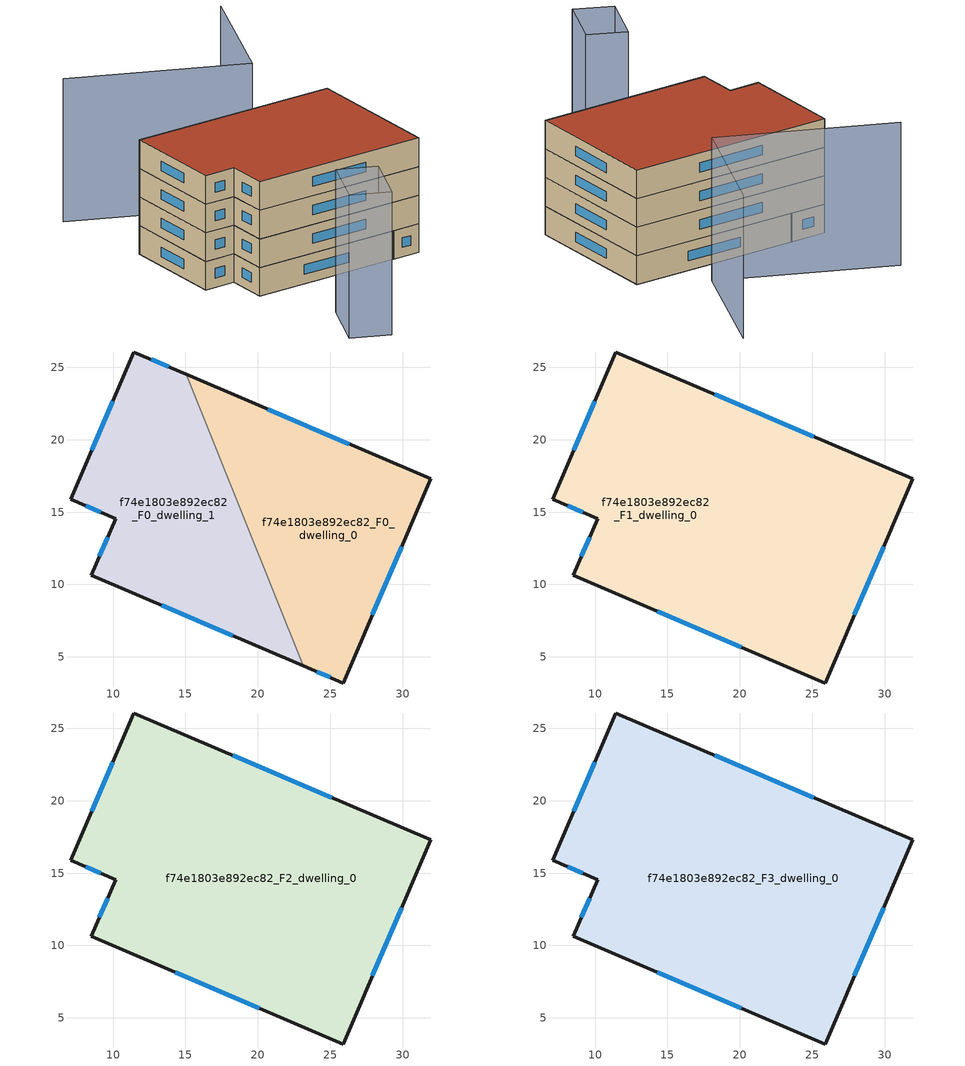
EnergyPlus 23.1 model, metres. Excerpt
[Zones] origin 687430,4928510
f74e1803e892ec82_F0_dwelling_0
 floor ground (EU_floor_Construction): 25.92,3.19 31.94,17.29 15.06,24.51 23.14,4.38 z0
 wall outside (EU_wall_Construction): 15.06,24.51 31.94,17.29 25.92,3.19 23.14,4.38 z0:3
 wall to f74e1803e892ec82_F0_dwelling_1 (EU_wall_Construction): 23.14,4.38 15.06,24.51 z0:3
 window (EU_Window_Construction): 20.69,22.11 26.31,19.7 / 29.93,12.59 27.92,7.89 / 24.99,3.59 24.07,3.98 z1:2
f74e1803e892ec82_F0_dwelling_1
 floor ground (EU_floor_Construction): 23.14,4.38 15.06,24.51 11.44,26.06 7.09,15.87 10.18,14.55 8.5,10.63 z0
 wall outside (EU_wall_Construction): 23.14,4.38 8.5,10.63 10.18,14.55 7.09,15.87 11.44,26.06 15.06,24.51 z0:3
 window (EU_Window_Construction): 12.64,25.55 13.85,25.03 / 18.26,6.46 13.38,8.55 / 9.06,11.94 9.62,13.25 / 9.15,14.99 8.12,15.43 / 8.54,19.27 9.99,22.67 z1:2
f74e1803e892ec82_F1_dwelling_0
 floor to f74e1803e892ec82_F0_dwelling_0 (EU_floor_Construction): 25.92,3.19 31.94,17.29 15.06,24.51 23.14,4.38 z3
 floor to f74e1803e892ec82_F0_dwelling_1 (EU_floor_Construction): 23.14,4.38 15.06,24.51 11.44,26.06 7.09,15.87 10.18,14.55 8.5,10.63 z3
 wall outside (EU_wall_Construction): 11.44,26.06 31.94,17.29 25.92,3.19 8.5,10.63 10.18,14.55 7.09,15.87 11.44,26.06 z3:6
 window (EU_Window_Construction): 18.27,23.14 25.1,20.21 / 29.93,12.59 27.92,7.89 / 20.11,5.67 14.3,8.15 / 9.06,11.94 9.62,13.25 / 9.15,14.99 8.12,15.43 / 8.54,19.27 9.99,22.67 z4:5
f74e1803e892ec82_F2_dwelling_0
 floor to f74e1803e892ec82_F1_dwelling_0 (EU_floor_Construction): 25.92,3.19 31.94,17.29 11.44,26.06 7.09,15.87 10.18,14.55 8.5,10.63 z6
 wall outside (EU_wall_Construction): 11.44,26.06 31.94,17.29 25.92,3.19 8.5,10.63 10.18,14.55 7.09,15.87 11.44,26.06 z6:9
 window (EU_Window_Construction): 18.27,23.14 25.1,20.21 / 29.93,12.59 27.92,7.89 / 20.11,5.67 14.3,8.15 / 9.06,11.94 9.62,13.25 / 9.15,14.99 8.12,15.43 / 8.54,19.27 9.99,22.67 z7:8
f74e1803e892ec82_F3_dwelling_0
 floor to f74e1803e892ec82_F2_dwelling_0 (EU_floor_Construction): 25.92,3.19 31.94,17.29 11.44,26.06 7.09,15.87 10.18,14.55 8.5,10.63 z9
 wall outside (EU_wall_Construction): 11.44,26.06 31.94,17.29 25.92,3.19 8.5,10.63 10.18,14.55 7.09,15.87 11.44,26.06 z9:12
 window (EU_Window_Construction): 18.27,23.14 25.1,20.21 / 29.93,12.59 27.92,7.89 / 20.11,5.67 14.3,8.15 / 9.06,11.94 9.62,13.25 / 9.15,14.99 8.12,15.43 / 8.54,19.27 9.99,22.67 z10:11
 roof outside (EU_roof_Construction): 31.94,17.29 25.92,3.19 8.5,10.63 10.18,14.55 7.09,15.87 11.44,26.06 z12
shading: 37.98,33.03 27.37,23.01 / 27.37,23.01 14.53,36.59 / 11.74,-0.83 6.99,-5.29 / 6.99,-5.29 4.12,-2.23 / 4.12,-2.23 8.87,2.23 / 8.87,2.23 11.74,-0.83 z0:15
[Building]
EU S2 Campaign: North Axis=0; Terrain=City; Solar Distribution=FullExterior
[Site:Location]
Bologna: Latitude=44.5; Longitude=11.25; Time Zone=1; Elevation=37
[SizingPeriod:WeatherFileDays]
AnnualSizingPeriod: Begin Month=1; Begin Day of Month=1; End Month=12; End Day of Month=31; Day of Week for Start Day=Monday; Use Weather File Daylight Saving Period=No; Use Weather File Rain and Snow Indicators=No
[MATERIAL]
EU_InternalMass_Material: Roughness=MediumRough; Thickness=0.1; Conductivity=1; Density=1800; Specific Heat=900; Thermal Absorptance=0.9; Solar Absorptance=0.7; Visible Absorptance=0.7
[MATERIAL:NOMASS] Roughness=MediumRough; Thermal Absorptance=0.9; Solar Absorptance=0.7; Visible Absorptance=0.7
Name | Thermal Resistance
EU_wall_NoMass | 0.937881
EU_roof_NoMass | 0.548572
EU_floor_NoMass | 0.71348
[WINDOWMATERIAL:SIMPLEGLAZINGSYSTEM]
EU_Window_SimpleGlazing: UFactor=4.25633; Solar Heat Gain Coefficient=0.85; Visible Transmittance=0.85
[CONSTRUCTION]
EU_wall_Construction: EU_wall_NoMass
EU_roof_Construction: EU_roof_NoMass
EU_floor_Construction: EU_floor_NoMass
EU_InternalMass_Construction: EU_InternalMass_Material
EU_Window_Construction: EU_Window_SimpleGlazing
[ZONE] Type=1; Multiplier=1; Ceiling Height=autocalculate; Floor Area=autocalculate; Part of Total Floor Area=Yes
Name | Volume
f74e1803e892ec82_F0_dwelling_0 | 491.488
f74e1803e892ec82_F1_dwelling_0; f74e1803e892ec82_F2_dwelling_0; f74e1803e892ec82_F3_dwelling_0 | 982.947
f74e1803e892ec82_F0_dwelling_1 | 491.487
[INTERNALMASS] Construction=EU_InternalMass_Construction
Name | Zone or ZoneList | Surface Area
f74e1803e892ec82_F0_dwelling_0_EU_InternalMass | f74e1803e892ec82_F0_dwelling_0 | 163.83
f74e1803e892ec82_F0_dwelling_1_EU_InternalMass | f74e1803e892ec82_F0_dwelling_1 | 163.829
f74e1803e892ec82_F1_dwelling_0_EU_InternalMass | f74e1803e892ec82_F1_dwelling_0 | 327.649
f74e1803e892ec82_F2_dwelling_0_EU_InternalMass | f74e1803e892ec82_F2_dwelling_0 | 327.649
f74e1803e892ec82_F3_dwelling_0_EU_InternalMass | f74e1803e892ec82_F3_dwelling_0 | 327.649
[OTHEREQUIPMENT] Fuel Type=Electricity; Design Level Calculation Method=Watts/Area; Power per Zone Floor Area=1; Fraction Latent=0; Fraction Radiant=0; Fraction Lost=0; Carbon Dioxide Generation Rate=0; EndUse Subcategory=EU_Step8_InternalGains
Name | Zone or ZoneList or Space or SpaceList | Schedule
EU_Step8_InternalGain_f74e1803e892ec82_F0_dwelling_0_f000 | f74e1803e892ec82_F0_dwelling_0 | EU_Step8_GainSchedule_f74e1803e892ec82_F0_dwelling_0_f000
EU_Step8_InternalGain_f74e1803e892ec82_F0_dwelling_1_f000 | f74e1803e892ec82_F0_dwelling_1 | EU_Step8_GainSchedule_f74e1803e892ec82_F0_dwelling_1_f000
EU_Step8_InternalGain_f74e1803e892ec82_F1_dwelling_0_f000 | f74e1803e892ec82_F1_dwelling_0 | EU_Step8_GainSchedule_f74e1803e892ec82_F1_dwelling_0_f000
EU_Step8_InternalGain_f74e1803e892ec82_F2_dwelling_0_f000 | f74e1803e892ec82_F2_dwelling_0 | EU_Step8_GainSchedule_f74e1803e892ec82_F2_dwelling_0_f000
EU_Step8_InternalGain_f74e1803e892ec82_F3_dwelling_0_f000 | f74e1803e892ec82_F3_dwelling_0 | EU_Step8_GainSchedule_f74e1803e892ec82_F3_dwelling_0_f000
[ZONEVENTILATION:DESIGNFLOWRATE] Schedule=EU_AlwaysOn; Design Flow Rate Calculation Method=AirChanges/Hour; Air Changes per Hour=0.687892; Ventilation Type=Natural; Fan Pressure Rise=0; Fan Total Efficiency=1; Constant Term Coefficient=1; Temperature Term Coefficient=0; Velocity Term Coefficient=0; Velocity Squared Term Coefficient=0; Minimum Indoor Temperature=-100; Maximum Indoor Temperature=100; Delta Temperature=-100; Minimum Outdoor Temperature=-100; Maximum Outdoor Temperature=100; Maximum Wind Speed=40
Name | Zone or ZoneList or Space or SpaceList
EU_ConstantAir_f74e1803e892ec82_F0_dwelling_0 | f74e1803e892ec82_F0_dwelling_0
EU_ConstantAir_f74e1803e892ec82_F0_dwelling_1 | f74e1803e892ec82_F0_dwelling_1
EU_ConstantAir_f74e1803e892ec82_F1_dwelling_0 | f74e1803e892ec82_F1_dwelling_0
EU_ConstantAir_f74e1803e892ec82_F2_dwelling_0 | f74e1803e892ec82_F2_dwelling_0
EU_ConstantAir_f74e1803e892ec82_F3_dwelling_0 | f74e1803e892ec82_F3_dwelling_0
[HVACTEMPLATE:THERMOSTAT] Constant Heating Setpoint=20; Constant Cooling Setpoint=50
EU_HeatOnly_f74e1803e892ec82_F0_dwelling_0; EU_HeatOnly_f74e1803e892ec82_F0_dwelling_1; EU_HeatOnly_f74e1803e892ec82_F1_dwelling_0; EU_HeatOnly_f74e1803e892ec82_F2_dwelling_0; EU_HeatOnly_f74e1803e892ec82_F3_dwelling_0
[HVACTEMPLATE:ZONE:IDEALLOADSAIRSYSTEM] System Availability Schedule=EU_AlwaysOn; Maximum Heating Supply Air Temperature=50; Minimum Cooling Supply Air Temperature=13; Maximum Heating Supply Air Humidity Ratio=0.0156; Minimum Cooling Supply Air Humidity Ratio=0.0077; Heating Limit=NoLimit; Cooling Limit=NoLimit; Heating Availability Schedule=EU_AlwaysOn; Cooling Availability Schedule=EU_CoolingOff; Dehumidification Control Type=ConstantSensibleHeatRatio; Cooling Sensible Heat Ratio=0.7; Dehumidification Setpoint=60; Humidification Control Type=None; Humidification Setpoint=30; Outdoor Air Method=None; Outdoor Air Flow Rate per Person=0.00944; Outdoor Air Flow Rate per Zone Floor Area=0; Outdoor Air Flow Rate per Zone=0; Demand Controlled Ventilation Type=None; Outdoor Air Economizer Type=NoEconomizer; Heat Recovery Type=None; Sensible Heat Recovery Effectiveness=0.7; Latent Heat Recovery Effectiveness=0.65
Name | Template Thermostat
f74e1803e892ec82_F0_dwelling_0 | EU_HeatOnly_f74e1803e892ec82_F0_dwelling_0
f74e1803e892ec82_F0_dwelling_1 | EU_HeatOnly_f74e1803e892ec82_F0_dwelling_1
f74e1803e892ec82_F1_dwelling_0 | EU_HeatOnly_f74e1803e892ec82_F1_dwelling_0
f74e1803e892ec82_F2_dwelling_0 | EU_HeatOnly_f74e1803e892ec82_F2_dwelling_0
f74e1803e892ec82_F3_dwelling_0 | EU_HeatOnly_f74e1803e892ec82_F3_dwelling_0
[SIZING:ZONE] Zone Cooling Design Supply Air Temperature Input Method=SupplyAirTemperature; Zone Cooling Design Supply Air Temperature=13; Zone Heating Design Supply Air Temperature Input Method=SupplyAirTemperature; Zone Heating Design Supply Air Temperature=50; Zone Cooling Design Supply Air Humidity Ratio=0.008; Zone Heating Design Supply Air Humidity Ratio=0.008; Cooling Design Air Flow Method=DesignDay; Cooling Design Air Flow Rate=0; Cooling Minimum Air Flow per Zone Floor Area=0.000762; Cooling Minimum Air Flow=0; Cooling Minimum Air Flow Fraction=0.2; Heating Design Air Flow Method=DesignDay; Heating Design Air Flow Rate=0; Heating Maximum Air Flow per Zone Floor Area=0.002032; Heating Maximum Air Flow=0.141576; Heating Maximum Air Flow Fraction=0.3; Account for Dedicated Outdoor Air System=No; Dedicated Outdoor Air System Control Strategy=NeutralSupplyAir; Dedicated Outdoor Air Low Setpoint Temperature for Design=autosize; Dedicated Outdoor Air High Setpoint Temperature for Design=autosize; Zone Load Sizing Method=Sensible Load Only No Latent Load; Zone Latent Cooling Design Supply Air Humidity Ratio Input Method=HumidityRatioDifference; Zone Cooling Design Supply Air Humidity Ratio Difference=0.005; Zone Latent Heating Design Supply Air Humidity Ratio Input Method=HumidityRatioDifference; Zone Humidification Design Supply Air Humidity Ratio Difference=0.005
f74e1803e892ec82_F0_dwelling_0; f74e1803e892ec82_F0_dwelling_1; f74e1803e892ec82_F1_dwelling_0; f74e1803e892ec82_F2_dwelling_0; f74e1803e892ec82_F3_dwelling_0
[SCHEDULE:CONSTANT]
Name | Hourly Value
EU_AlwaysOn | 1
EU_CoolingOff | 0
[SCHEDULE:FILE] Column Number=1; Rows to Skip at Top=0; Number of Hours of Data=8760; Column Separator=Comma; Interpolate to Timestep=No; Minutes per Item=60; Adjust Schedule for Daylight Savings=Yes
Name | File
EU_Step8_GainSchedule_f74e1803e892ec82_F0_dwelling_0_f000 | ../../schedules/f74e1803e892ec82/f74e1803e892ec82_F0_dwelling_0_f000_gain.csv
EU_Step8_GainSchedule_f74e1803e892ec82_F0_dwelling_1_f000 | ../../schedules/f74e1803e892ec82/f74e1803e892ec82_F0_dwelling_1_f000_gain.csv
EU_Step8_GainSchedule_f74e1803e892ec82_F1_dwelling_0_f000 | ../../schedules/f74e1803e892ec82/f74e1803e892ec82_F1_dwelling_0_f000_gain.csv
EU_Step8_GainSchedule_f74e1803e892ec82_F2_dwelling_0_f000 | ../../schedules/f74e1803e892ec82/f74e1803e892ec82_F2_dwelling_0_f000_gain.csv
EU_Step8_GainSchedule_f74e1803e892ec82_F3_dwelling_0_f000 | ../../schedules/f74e1803e892ec82/f74e1803e892ec82_F3_dwelling_0_f000_gain.csv
